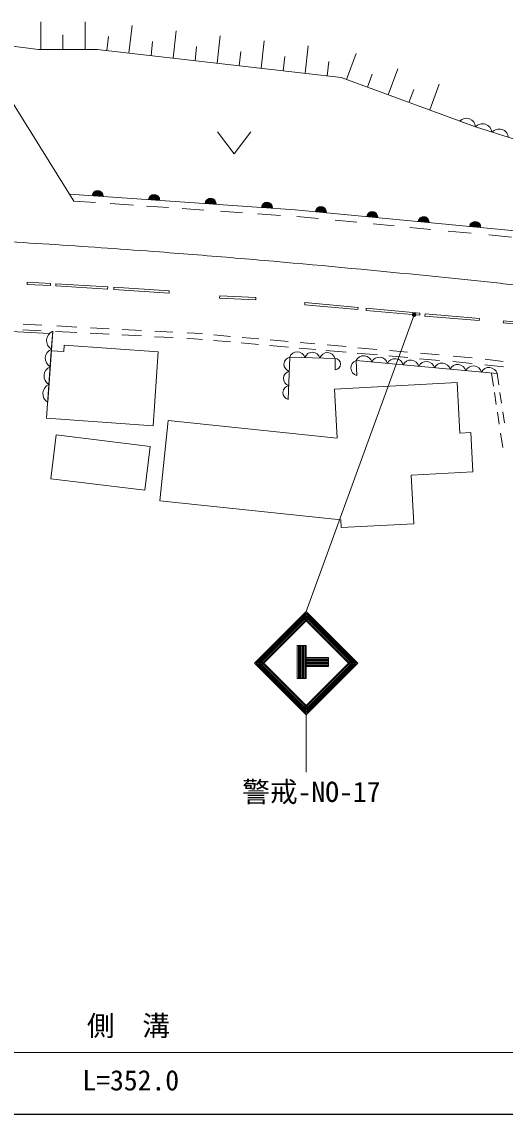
# Model space of a CAD drawing. Units: millimetres, scale not verified. Extents: x 40000 to 680000, y 20000 to 380000.
# Drawn here: x 388465 to 432092, y 205000 to 303640 of the extents above; entities that cross this region are included whole.
import ezdxf
from ezdxf.enums import TextEntityAlignment as Align

# ---------------------------------------------------------------- set-up
doc = ezdxf.new("R2010")
doc.units = ezdxf.units.MM
doc.header["$LTSCALE"] = 1000
for name, color, linetype, lineweight in [('M-BGD', 7, 'Continuous', 13), ('M-STR-STR3', 7, 'Continuous', 13), ('M-STR-STRC', 7, 'Continuous', 13), ('M-TTL-BAND', 7, 'Continuous', 25), ('M-TTL-TXT', 7, 'Continuous', 13)]:
    doc.layers.add(name, color=color, linetype=linetype, lineweight=lineweight)
doc.styles.add('ＭＳ ゴシック', font='')
doc.styles.get('ＭＳ ゴシック').set_extended_font_data('MS Gothic')

# ---------------------------------------------------------------- blocks, each defined once
blk = doc.blocks.new('filled_dot')
at = {"color": 0, "linetype": 'Continuous', "lineweight": -2, "const_width": 1.25}
blk.add_lwpolyline([(-0.625, 0, 1), (0.625, 0, 1)], format="xyb", close=True, dxfattribs=at)

msp = doc.modelspace()

# ---------------------------------------------------------------- linework, layer by layer
at = {"layer": 'M-BGD'}
for p, q in [((390170, 303639), (390170, 301139)), ((394170, 303640), (394170, 301140)), ((398421, 303296), (398137, 300813)), ((402395, 302841), (402111, 300358)), ((392170, 302478), (392170, 301140)), ((396296, 302322), (396150, 301040)), ((400271, 301867), (400124, 300585)), ((406369, 302386), (406085, 299903)), ((410343, 301931), (410059, 299448)), ((387372, 301474), (389973, 301139)), ((389973, 301139), (395275, 301140)), ((395275, 301140), (417293, 298619)), ((404245, 301412), (404098, 300130)), ((408219, 300956), (408072, 299675)), ((414317, 301476), (414033, 298993)), ((412193, 300501), (412046, 299220)), ((416167, 300046), (416020, 298765)), ((418640, 300788), (417776, 298442)), ((420082, 298915), (419653, 297751)), ((422394, 299407), (421530, 297061)), ((386055, 298857), (393155, 287453)), ((417293, 298619), (429412, 294161)), ((426148, 298026), (425284, 295680)), ((423836, 297534), (423407, 296370)), ((429412, 294161), (428007, 294678)), ((429412, 294161), (438395, 291297)), ((438395, 291297), (429412, 294161)), ((406121, 293711), (407621, 291711)), ((407621, 291711), (409121, 293711)), ((392764, 288082), (413140, 286678)), ((393155, 287453), (395108, 287319)), ((396441, 287227), (398530, 287083)), ((399707, 287002), (401702, 286865)), ((402950, 286779), (404883, 286645)), ((406393, 286541), (408380, 286404)), ((409730, 286311), (411820, 286167)), ((413140, 286678), (436340, 284448)), ((413277, 286062), (415243, 285873)), ((416762, 285727), (418697, 285541)), ((420184, 285398), (422081, 285216)), ((423478, 285081), (425391, 284897)), ((426957, 284747), (429021, 284548)), ((430620, 284395), (432661, 284198)), ((388934, 279926), (388944, 280126)), ((391053, 279819), (388934, 279926)), ((388944, 280126), (391063, 280019)), ((391063, 280019), (391053, 279819)), ((391534, 279793), (391546, 279992)), ((396201, 279499), (391534, 279793)), ((391546, 279992), (396213, 279699)), ((396213, 279699), (396201, 279499)), ((396764, 279472), (396777, 279672)), ((401753, 279152), (396764, 279472)), ((396777, 279672), (401766, 279352)), ((401766, 279352), (401753, 279152)), ((406316, 278697), (406326, 278897)), ((409589, 278537), (406316, 278697)), ((406326, 278897), (409598, 278737)), ((409598, 278737), (409589, 278537)), ((414006, 278083), (414024, 278282)), ((414024, 278282), (418826, 277854)), ((418808, 277655), (414006, 278083)), ((418826, 277854), (418808, 277655)), ((419532, 277575), (419550, 277774)), ((424387, 277147), (419532, 277575)), ((419550, 277774), (424405, 277346)), ((424405, 277346), (424387, 277147)), ((424845, 277067), (424861, 277266)), ((424861, 277266), (429770, 276865)), ((371002, 276463), (390963, 275509)), ((388569, 276336), (390260, 276247)), ((429753, 276666), (424845, 277067)), ((429770, 276865), (429753, 276666)), ((431921, 276452), (431942, 276651)), ((435221, 276105), (431921, 276452)), ((431942, 276651), (435242, 276303)), ((388552, 275836), (390209, 275749)), ((391247, 275694), (390802, 269291)), ((391125, 273946), (391247, 275694)), ((391515, 275680), (393423, 275579)), ((391608, 276176), (393419, 276080)), ((394621, 275516), (396358, 275425)), ((394664, 276015), (396335, 275927)), ((397500, 275364), (399263, 275271)), ((397518, 275864), (399278, 275771)), ((400433, 275210), (402111, 275121)), ((400470, 275709), (402097, 275623)), ((403379, 275555), (404052, 275520)), ((404052, 275520), (404764, 275457)), ((405791, 275366), (407299, 275232)), ((392282, 274445), (392242, 273869)), ((400785, 273854), (392282, 274445)), ((403347, 275056), (404017, 275021)), ((404017, 275021), (404771, 274954)), ((405758, 274867), (407305, 274730)), ((408260, 274645), (409817, 274507)), ((408338, 275140), (409844, 275007)), ((410814, 274419), (412521, 274268)), ((410870, 274916), (412500, 274772)), ((413585, 274676), (414926, 274557)), ((416040, 274459), (417728, 274309)), ((391125, 273946), (390701, 267841)), ((392242, 273869), (391125, 273946)), ((400320, 267173), (400785, 273854)), ((412512, 269523), (412652, 273358)), ((412652, 273358), (412512, 269523)), ((412652, 273358), (416737, 273250)), ((416737, 273250), (412652, 273358)), ((413497, 274182), (414996, 274049)), ((415936, 273966), (417745, 273806)), ((416737, 273250), (416737, 272217)), ((416737, 272217), (416737, 273250)), ((418742, 273717), (420557, 273557)), ((418788, 274215), (420498, 274064)), ((421594, 273465), (423295, 273314)), ((421661, 273961), (423291, 273817)), ((424455, 273714), (426143, 273564)), ((427414, 273452), (429112, 273301)), ((418645, 273052), (431365, 271871)), ((418645, 273052), (418698, 271709)), ((431365, 271871), (418645, 273052)), ((418645, 273052), (418698, 271709)), ((424375, 273219), (426175, 273059)), ((427371, 272953), (429128, 272798)), ((430255, 272671), (431957, 272475)), ((430277, 273172), (431920, 272982)), ((430852, 271918), (431031, 270744)), ((431365, 271871), (431518, 270867)), ((416677, 270479), (427758, 271072)), ((416915, 266035), (416677, 270479)), ((427758, 271072), (428003, 266491)), ((431119, 270167), (431283, 269088)), ((431622, 270183), (431772, 269199)), ((431390, 268389), (431553, 267313)), ((431891, 268416), (432041, 267434)), ((390701, 267841), (400320, 267173)), ((400913, 260382), (401677, 267639)), ((401677, 267639), (416915, 266035)), ((391083, 262385), (391569, 266341)), ((391569, 266341), (400049, 265300)), ((428003, 266491), (428982, 266544)), ((428982, 266544), (429172, 263004)), ((431678, 266494), (431874, 265212)), ((400049, 265300), (399563, 261344)), ((399563, 261344), (391083, 262385)), ((423604, 262706), (429172, 263004)), ((423839, 258313), (423604, 262706)), ((417264, 258661), (400913, 260382)), ((417264, 258661), (417301, 257963)), ((417301, 257963), (423839, 258313))]:
    msp.add_line(p, q, dxfattribs=at)
for centre, radius, start, end in [((428602, 294128), 811, 2.35062, 137.25497), ((430049, 293572), 867, 7.36974, 137.2625), ((431546, 293095), 867, 7.36974, 137.2625), ((395311, 287906), 500, 356.05899, 176.05899), ((395311, 287906), 500, 356.05899, 176.05899), ((395311, 287906), 450, 356.05899, 176.05899), ((395311, 287906), 400, 356.05899, 176.05899), ((395311, 287906), 350, 356.05899, 176.05899), ((395311, 287906), 300, 356.05899, 176.05899), ((395311, 287906), 250, 356.05899, 176.05899), ((395311, 287906), 200, 356.05899, 176.05899), ((395311, 287906), 150, 356.05899, 176.05899), ((400405, 287555), 500, 356.05899, 176.05899), ((400405, 287555), 500, 356.05899, 176.05899), ((395311, 287906), 100, 356.05899, 176.05899), ((395311, 287906), 50, 356.05899, 176.05899), ((400405, 287555), 450, 356.05899, 176.05899), ((400405, 287555), 400, 356.05899, 176.05899), ((400405, 287555), 350, 356.05899, 176.05899), ((400405, 287555), 300, 356.05899, 176.05899), ((400405, 287555), 250, 356.05899, 176.05899), ((400405, 287555), 200, 356.05899, 176.05899), ((400405, 287555), 150, 356.05899, 176.05899), ((400405, 287555), 100, 356.05899, 176.05899), ((400405, 287555), 50, 356.05899, 176.05899), ((405499, 287204), 500, 356.05899, 176.05899), ((405499, 287204), 500, 356.05899, 176.05899), ((405499, 287204), 450, 356.05899, 176.05899), ((405499, 287204), 400, 356.05899, 176.05899), ((405499, 287204), 350, 356.05899, 176.05899), ((405499, 287204), 300, 356.05899, 176.05899), ((405499, 287204), 250, 356.05899, 176.05899), ((405499, 287204), 200, 356.05899, 176.05899), ((405499, 287204), 150, 356.05899, 176.05899), ((405499, 287204), 100, 356.05899, 176.05899), ((405499, 287204), 50, 356.05899, 176.05899), ((410593, 286853), 500, 356.05899, 176.05899), ((410593, 286853), 500, 356.05899, 176.05899), ((410593, 286853), 450, 356.05899, 176.05899), ((410593, 286853), 400, 356.05899, 176.05899), ((410593, 286853), 350, 356.05899, 176.05899), ((410593, 286853), 300, 356.05899, 176.05899), ((410593, 286853), 250, 356.05899, 176.05899), ((410593, 286853), 200, 356.05899, 176.05899), ((410593, 286853), 150, 356.05899, 176.05899), ((410593, 286853), 100, 356.05899, 176.05899), ((410593, 286853), 50, 356.05899, 176.05899), ((415460, 286455), 500, 354.50862, 174.50862), ((415460, 286455), 500, 354.50862, 174.50862), ((415460, 286455), 450, 354.50862, 174.50862), ((415460, 286455), 400, 354.50862, 174.50862), ((415460, 286455), 350, 354.50862, 174.50862), ((415460, 286455), 300, 354.50862, 174.50862), ((415460, 286455), 250, 354.50862, 174.50862), ((415460, 286455), 200, 354.50862, 174.50862), ((415460, 286455), 150, 354.50862, 174.50862), ((415460, 286455), 100, 354.50862, 174.50862), ((415460, 286455), 50, 354.50862, 174.50862), ((420100, 286009), 500, 354.50862, 174.50862), ((420100, 286009), 500, 354.50862, 174.50862), ((420100, 286009), 450, 354.50862, 174.50862), ((420100, 286009), 400, 354.50862, 174.50862), ((420100, 286009), 350, 354.50862, 174.50862), ((420100, 286009), 300, 354.50862, 174.50862), ((420100, 286009), 250, 354.50862, 174.50862), ((420100, 286009), 200, 354.50862, 174.50862), ((420100, 286009), 150, 354.50862, 174.50862), ((420100, 286009), 100, 354.50862, 174.50862), ((420100, 286009), 50, 354.50862, 174.50862), ((424740, 285563), 500, 354.50862, 174.50862), ((424740, 285563), 500, 354.50862, 174.50862), ((424740, 285563), 450, 354.50862, 174.50862), ((424740, 285563), 400, 354.50862, 174.50862), ((424740, 285563), 350, 354.50862, 174.50862), ((424740, 285563), 300, 354.50862, 174.50862), ((424740, 285563), 250, 354.50862, 174.50862), ((424740, 285563), 200, 354.50862, 174.50862), ((424740, 285563), 150, 354.50862, 174.50862), ((424740, 285563), 100, 354.50862, 174.50862), ((424740, 285563), 50, 354.50862, 174.50862), ((429380, 285117), 500, 354.50862, 174.50862), ((429380, 285117), 500, 354.50862, 174.50862), ((429380, 285117), 450, 354.50862, 174.50862), ((429380, 285117), 400, 354.50862, 174.50862), ((429380, 285117), 350, 354.50862, 174.50862), ((429380, 285117), 300, 354.50862, 174.50862), ((429380, 285117), 250, 354.50862, 174.50862), ((429380, 285117), 200, 354.50862, 174.50862), ((429380, 285117), 150, 354.50862, 174.50862), ((429380, 285117), 100, 354.50862, 174.50862), ((429380, 285117), 50, 354.50862, 174.50862), ((391584, 274866), 894, 112.16263, 239.88864), ((391473, 273266), 894, 112.16263, 239.88864), ((412787, 272713), 659, 101.87627, 253.94922), ((413327, 273126), 714, 15.91523, 161.04526), ((414689, 273090), 714, 15.91523, 161.04526), ((416050, 273054), 714, 15.91523, 161.04526), ((416720, 272733), 517, 271.87793, 88.15516), ((419328, 272734), 754, 14.36501, 155.02258), ((420741, 272602), 754, 14.36501, 155.02258), ((391362, 271665), 894, 112.16263, 239.88864), ((418873, 272388), 702, 108.96623, 255.55834), ((422155, 272471), 754, 14.36501, 155.02258), ((423568, 272340), 754, 14.36501, 155.02258), ((424982, 272209), 754, 14.36501, 155.02258), ((426395, 272077), 754, 14.36501, 155.02258), ((427808, 271946), 754, 14.36501, 155.02258), ((429222, 271815), 754, 14.36501, 155.02258), ((430635, 271684), 754, 14.36501, 155.02258), ((412741, 271435), 659, 101.87627, 253.94922), ((391250, 270064), 894, 112.16263, 239.88864), ((412694, 270157), 659, 101.87627, 253.94922)]:
    msp.add_arc(centre, radius, start, end, dxfattribs=at)
at = {"layer": 'M-STR-STR3'}
msp.add_line((218758, 210517), (565684, 210617), dxfattribs=at)
at = {"layer": 'M-STR-STRC'}
for p, q in [((423872, 277193), (414127, 250395)), ((409461, 245727), (414127, 250395)), ((409603, 245727), (414127, 250254)), ((409744, 245727), (414127, 250113)), ((409886, 245727), (414127, 249971)), ((409956, 245657), (414198, 249900)), ((410027, 245586), (414269, 249830)), ((410098, 245515), (414339, 249759)), ((418159, 245518), (413915, 249759)), ((418230, 245588), (413986, 249830)), ((418300, 245659), (414056, 249900)), ((418795, 245730), (414127, 250395)), ((418654, 245730), (414127, 250254)), ((418512, 245730), (414127, 250113)), ((418371, 245730), (414127, 249971)), ((413327, 247328), (413325, 244328)), ((414127, 247327), (413327, 247328)), ((413427, 247328), (413425, 244328)), ((413527, 247328), (413525, 244328)), ((413627, 247328), (413625, 244328)), ((413727, 247327), (413725, 244327)), ((413827, 247327), (413825, 244327)), ((413927, 247327), (413925, 244327)), ((414027, 247327), (414025, 244327)), ((414127, 247327), (414125, 244327)), ((414130, 241062), (409461, 245727)), ((414130, 241203), (409603, 245727)), ((414130, 241344), (409744, 245727)), ((414130, 241486), (409886, 245727)), ((414200, 241557), (409956, 245798)), ((414271, 241627), (410027, 245869)), ((414342, 241698), (410098, 245939)), ((413917, 241698), (418159, 245942)), ((413988, 241627), (418230, 245871)), ((414059, 241557), (418300, 245800)), ((416147, 246226), (414126, 246227)), ((416147, 246126), (414126, 246127)), ((416147, 246026), (414126, 246027)), ((416147, 245926), (414126, 245927)), ((416147, 245826), (414126, 245827)), ((416147, 245726), (414126, 245727)), ((416147, 245626), (414126, 245627)), ((414130, 241486), (418371, 245730)), ((414130, 241344), (418512, 245730)), ((414130, 241203), (418654, 245730)), ((414130, 241062), (418795, 245730)), ((416147, 246226), (416147, 245426)), ((416147, 245526), (414126, 245527)), ((416147, 245426), (414126, 245427)), ((414125, 244327), (413325, 244328)), ((414130, 241062), (414131, 235895))]:
    msp.add_line(p, q, dxfattribs=at)
at = {"layer": 'M-TTL-BAND'}
msp.add_line((40000, 205000), (579000, 205000), dxfattribs=at)
at = {"layer": 'M-TTL-TXT', "color": 2}
msp.add_open_spline([(372733, 284440), (375866, 284322), (378998, 284204), (382130, 284054), (385261, 283903), (388391, 283720), (391519, 283519), (394648, 283318), (397775, 283099), (400901, 282860), (402045, 282773), (403188, 282683), (404331, 282591), (405474, 282499), (406617, 282405), (407760, 282310), (408903, 282214), (410045, 282116), (411188, 282017), (415868, 281608), (420546, 281167), (425220, 280695), (425999, 280616), (426778, 280537), (427557, 280457), (428336, 280376), (429115, 280295), (429894, 280213), (430673, 280131), (431451, 280048), (432230, 279964), (436467, 279508), (440702, 279026), (444935, 278527), (449167, 278029), (453398, 277514), (457627, 276988), (461857, 276463), (466085, 275927), (470313, 275392)], degree=3, knots=[0, 0, 0, 0, 1, 1, 1, 2, 2, 2, 3, 3, 3, 4, 4, 4, 5, 5, 5, 6, 6, 6, 7, 7, 7, 8, 8, 8, 9, 9, 9, 10, 10, 10, 11, 11, 11, 12, 12, 12, 13, 13, 13, 13], dxfattribs=at)

# ---------------------------------------------------------------- block references
at = {"layer": 'M-STR-STRC', "xscale": 160, "yscale": 160, "rotation": 250}
msp.add_blockref('filled_dot', (423872, 277193), dxfattribs=at)

# ---------------------------------------------------------------- texts
at = {"layer": 'M-STR-STR3', "style": 'ＭＳ ゴシック'}
for s, p in [('側\u3000溝', (394335, 211517)), ('L=352.0', (393931, 206595))]:
    msp.add_text(s, height=1833, dxfattribs=at).set_placement(p, align=Align.BOTTOM_LEFT)
at = {"layer": 'M-STR-STRC', "style": 'ＭＳ ゴシック'}
msp.add_text('警戒-NO-17', height=1833, dxfattribs=at).set_placement((408356, 232639), align=Align.BOTTOM_LEFT)

doc.saveas('drawing.dxf')
